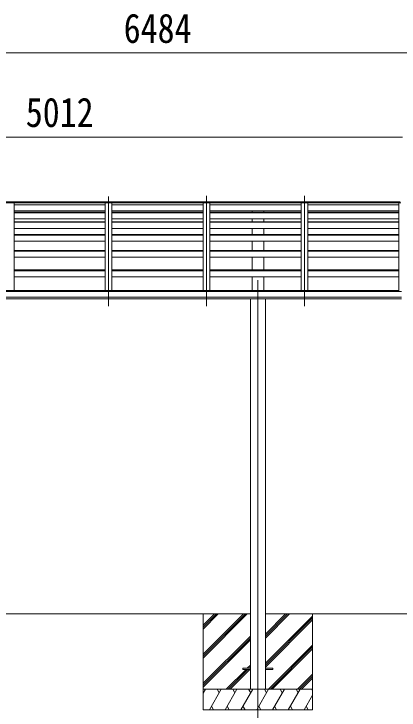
# Model space of a CAD drawing. Units: millimetres at full size. Extents: x -12578 to 12718, y -8779 to 8681.
# Drawn here: x 4270 to 7086, y -5637 to -552 of the extents above; entities that cross this region are included whole.
import ezdxf
from ezdxf.enums import TextEntityAlignment as Align

# ---------------------------------------------------------------- set-up
doc = ezdxf.new("R2010")
doc.units = ezdxf.units.MM
doc.header["$LTSCALE"] = 45
for name, color, linetype, lineweight in [('0-0_0', 4, 'Continuous', 9), ('0-1_本体', 4, 'Continuous', 9), ('0-2_部品', 7, 'Continuous', 9), ('0-8_PARTS2', 2, 'Continuous', 9), ('0-A_寸法', 6, 'Continuous', 9)]:
    doc.layers.add(name, color=color, linetype=linetype, lineweight=lineweight)
doc.styles.add('ＭＳ ゴシック', font='')
doc.styles.get('ＭＳ ゴシック').set_extended_font_data('MS Gothic')

msp = doc.modelspace()

# ---------------------------------------------------------------- linework, layer by layer
at = {"layer": '0-0_0'}
msp.add_line((7080.08, -2578.73), (7080.08, -2572.32), dxfattribs=at)
at = {"layer": '0-0_0', "color": 7}
for p, q in [((3209.08, -4935.23), (5999.08, -4935.23)), ((5654.08, -4935.23), (5654.08, -5635.23)), ((5654.08, -5229.41), (5948.26, -4935.23)), ((5654.08, -5243.55), (5962.4, -4935.23)), ((5654.08, -5257.69), (5976.55, -4935.23)), ((5654.08, -5045.56), (5764.41, -4935.23)), ((5654.08, -5031.42), (5750.27, -4935.23)), ((5654.08, -5017.28), (5736.13, -4935.23)), ((6109.08, -5111.06), (6284.91, -4935.23)), ((6109.08, -5096.92), (6270.77, -4935.23)), ((6109.08, -5082.78), (6256.63, -4935.23)), ((6109.08, -4935.23), (7771.09, -4935.23)), ((6109.08, -5294.91), (6454.08, -4949.91)), ((6109.08, -5309.05), (6454.08, -4964.05)), ((6109.08, -5323.19), (6454.08, -4978.2)), ((6454.08, -4935.23), (6454.08, -5635.23)), ((5654.08, -5441.54), (5999.08, -5096.54)), ((5654.08, -5455.68), (5999.08, -5110.69)), ((5654.08, -5469.83), (5999.08, -5124.83)), ((6130.89, -5485.23), (6454.08, -5162.04)), ((6145.03, -5485.23), (6454.08, -5176.19)), ((6159.18, -5485.23), (6454.08, -5190.33)), ((5976.18, -5331.58), (5999.08, -5308.68)), ((5990.32, -5331.58), (5999.08, -5322.82)), ((5822.52, -5485.23), (5967.18, -5340.58)), ((5836.67, -5485.23), (5981.32, -5340.58)), ((5850.81, -5485.23), (5995.46, -5340.58)), ((6343.02, -5485.23), (6454.08, -5374.17)), ((6357.17, -5485.23), (6454.08, -5388.32)), ((6371.31, -5486.08), (6454.08, -5403.3)), ((6454.08, -5485.23), (5654.08, -5485.23)), ((5654.08, -5512.74), (5669.96, -5485.23)), ((5698.83, -5635.23), (5785.43, -5485.23)), ((5770.43, -5511.21), (5755.43, -5485.23)), ((5814.3, -5635.23), (5900.9, -5485.23)), ((5885.9, -5511.22), (5870.9, -5485.23)), ((5929.77, -5635.23), (6016.37, -5485.23)), ((6001.37, -5511.21), (5986.37, -5485.23)), ((6045.24, -5635.23), (6131.84, -5485.23)), ((6116.84, -5511.21), (6101.84, -5485.23)), ((6160.71, -5635.23), (6247.31, -5485.23)), ((6232.31, -5511.21), (6217.31, -5485.23)), ((6276.18, -5635.23), (6362.78, -5485.23)), ((6332.78, -5485.23), (6347.78, -5511.21)), ((6448.25, -5485.23), (6454.08, -5495.33)), ((6391.65, -5635.23), (6454.08, -5527.1)), ((5654.08, -5635.23), (6454.08, -5635.23)), ((5713.83, -5609.25), (5728.83, -5635.23)), ((5829.3, -5609.25), (5844.3, -5635.23)), ((5944.77, -5609.25), (5959.77, -5635.23)), ((6060.24, -5609.25), (6075.24, -5635.23)), ((6175.71, -5609.25), (6190.71, -5635.23)), ((6291.18, -5609.25), (6306.18, -5635.23)), ((6406.65, -5609.25), (6421.65, -5635.23))]:
    msp.add_line(p, q, dxfattribs=at)
at = {"layer": '0-1_本体'}
for p, q in [((7098.08, -1931.62), (2110.09, -1931.62)), ((2113.59, -1924.42), (7094.58, -1924.42)), ((7094.58, -1926), (2113.59, -1926)), ((7098.08, -1932.53), (2110.09, -1932.53)), ((4271.08, -1932.53), (4271.08, -2572.32)), ((4937.08, -1947.73), (4271.08, -1947.73)), ((4937.08, -1932.53), (4937.08, -2572.32)), ((4987.08, -1932.53), (4987.08, -2572.32)), ((5653.08, -1947.73), (4987.08, -1947.73)), ((5653.08, -1932.53), (5653.08, -2572.32)), ((5703.08, -1932.53), (5703.08, -2572.32)), ((6369.08, -1947.73), (5703.08, -1947.73)), ((6369.08, -1932.53), (6369.08, -2572.32)), ((6419.08, -1932.53), (6419.08, -2572.32)), ((7085.08, -1947.73), (6419.08, -1947.73)), ((7085.08, -1932.53), (7085.08, -2578.73)), ((4937.08, -1991.26), (4271.08, -1991.26)), ((4937.08, -1992.33), (4271.08, -1992.33)), ((4937.08, -1993.64), (4271.08, -1993.64)), ((4271.08, -2002.47), (4937.08, -2002.47)), ((4937.08, -2005.05), (4271.08, -2005.05)), ((5653.08, -1991.26), (4987.08, -1991.26)), ((5653.08, -1992.33), (4987.08, -1992.33)), ((5653.08, -1993.64), (4987.08, -1993.64)), ((4987.08, -2002.47), (5653.08, -2002.47)), ((5653.08, -2005.05), (4987.08, -2005.05)), ((6369.08, -1991.26), (5703.08, -1991.26)), ((6369.08, -1992.33), (5703.08, -1992.33)), ((6369.08, -1993.64), (5703.08, -1993.64)), ((5703.08, -2002.47), (6369.08, -2002.47)), ((6369.08, -2005.05), (5703.08, -2005.05)), ((6011.58, -2002.47), (6011.58, -1993.64)), ((6096.58, -2002.47), (6096.58, -1993.64)), ((7085.08, -1991.26), (6419.08, -1991.26)), ((7085.08, -1992.33), (6419.08, -1992.33)), ((7085.08, -1993.64), (6419.08, -1993.64)), ((6419.08, -2002.47), (7085.08, -2002.47)), ((7085.08, -2005.05), (6419.08, -2005.05)), ((4937.08, -2049.79), (4271.08, -2049.79)), ((4271.08, -2070.38), (4937.08, -2070.38)), ((4271.08, -2073.95), (4937.08, -2073.95)), ((5653.08, -2049.79), (4987.08, -2049.79)), ((4987.08, -2070.38), (5653.08, -2070.38)), ((4987.08, -2073.95), (5653.08, -2073.95)), ((6369.08, -2049.79), (5703.08, -2049.79)), ((5703.08, -2070.38), (6369.08, -2070.38)), ((5703.08, -2073.95), (6369.08, -2073.95)), ((6011.58, -2070.38), (6011.58, -2049.79)), ((6096.58, -2070.38), (6096.58, -2049.79)), ((7085.08, -2049.79), (6419.08, -2049.79)), ((6419.08, -2070.38), (7085.08, -2070.38)), ((6419.08, -2073.95), (7085.08, -2073.95)), ((4271.08, -2118.49), (4937.08, -2118.49)), ((4987.08, -2118.49), (5653.08, -2118.49)), ((5703.08, -2118.49), (6369.08, -2118.49)), ((6011.58, -2162.94), (6011.58, -2118.49)), ((6096.58, -2162.94), (6096.58, -2118.49)), ((6419.08, -2118.49), (7085.08, -2118.49)), ((4271.08, -2162.94), (4937.08, -2162.94)), ((4937.08, -2167.6), (4271.08, -2167.6)), ((4987.08, -2162.94), (5653.08, -2162.94)), ((5653.08, -2167.6), (4987.08, -2167.6)), ((5703.08, -2162.94), (6369.08, -2162.94)), ((6369.08, -2167.6), (5703.08, -2167.6)), ((6419.08, -2162.94), (7085.08, -2162.94)), ((7085.08, -2167.6), (6419.08, -2167.6)), ((4271.08, -2211.87), (4937.08, -2211.87)), ((4987.08, -2211.87), (5653.08, -2211.87)), ((5703.08, -2211.87), (6369.08, -2211.87)), ((6011.58, -2280.14), (6011.58, -2211.87)), ((6096.58, -2280.14), (6096.58, -2211.87)), ((6419.08, -2211.87), (7085.08, -2211.87)), ((4271.08, -2280.14), (4937.08, -2280.14)), ((4271.08, -2285.87), (4937.08, -2285.87)), ((4987.08, -2280.14), (5653.08, -2280.14)), ((4987.08, -2285.87), (5653.08, -2285.87)), ((5703.08, -2280.14), (6369.08, -2280.14)), ((5703.08, -2285.87), (6369.08, -2285.87)), ((6419.08, -2280.14), (7085.08, -2280.14)), ((6419.08, -2285.87), (7085.08, -2285.87)), ((4271.08, -2329.81), (4937.08, -2329.81)), ((4987.08, -2329.81), (5653.08, -2329.81)), ((5703.08, -2329.81), (6369.08, -2329.81)), ((6011.58, -2421.54), (6011.58, -2329.81)), ((6096.58, -2421.54), (6096.58, -2329.81)), ((6419.08, -2329.81), (7085.08, -2329.81)), ((4271.08, -2421.54), (4937.08, -2421.54)), ((4271.08, -2428.34), (4937.08, -2428.34)), ((4987.08, -2421.54), (5653.08, -2421.54)), ((4987.08, -2428.34), (5653.08, -2428.34)), ((5703.08, -2421.54), (6369.08, -2421.54)), ((5703.08, -2428.34), (6369.08, -2428.34)), ((6419.08, -2421.54), (7085.08, -2421.54)), ((6419.08, -2428.34), (7085.08, -2428.34)), ((4271.08, -2471.89), (4937.08, -2471.89)), ((4987.08, -2471.89), (5653.08, -2471.89)), ((5703.08, -2471.89), (6369.08, -2471.89)), ((6011.58, -2572.32), (6011.58, -2471.89)), ((6096.58, -2572.32), (6096.58, -2471.89)), ((6419.08, -2471.89), (7085.08, -2471.89)), ((7103.58, -2578.73), (2104.58, -2578.73)), ((7080.08, -2572.32), (2128.08, -2572.32)), ((7080.08, -2578.73), (7080.08, -2572.4)), ((2104.58, -2620.33), (7103.58, -2620.33)), ((7103.58, -2632.17), (2104.58, -2632.1)), ((5999.08, -2632.16), (5999.08, -5485.23)), ((6109.08, -2632.16), (6109.08, -5485.23))]:
    msp.add_line(p, q, dxfattribs=at)
at = {"layer": '0-2_部品', "color": 4}
for p, q in [((5944.28, -5331.58), (5944.28, -5340.58)), ((5944.28, -5331.58), (5999.08, -5331.58)), ((6109.08, -5331.58), (6163.88, -5331.58)), ((6163.88, -5331.58), (6163.88, -5340.58)), ((5944.28, -5340.58), (5999.08, -5340.58)), ((6109.08, -5340.58), (6163.88, -5340.58))]:
    msp.add_line(p, q, dxfattribs=at)
at = {"layer": '0-8_PARTS2'}
for p, q in [((4962.08, -2686), (4962.08, -1886.03)), ((5678.08, -2686), (5678.08, -1881.75)), ((6394.08, -2686), (6394.08, -1881.75)), ((6054.08, -2497.2), (6054.08, -5708.76))]:
    msp.add_line(p, q, dxfattribs=at)
at = {"layer": '0-A_寸法'}
for p, q in [((2078.09, -837.45), (8562.08, -837.45)), ((2098.09, -1451.34), (7110.08, -1451.34))]:
    msp.add_line(p, q, dxfattribs=at)

# ---------------------------------------------------------------- texts
at = {"layer": '0-A_寸法', "color": 7, "style": 'ＭＳ ゴシック', "width": 0.85}
for s, p in [('6484', (5072.58, -828.45)), ('5012', (4356.59, -1442.34))]:
    msp.add_text(s, height=214.4, dxfattribs=at).set_placement(p, align=Align.BOTTOM_LEFT)

doc.saveas('drawing.dxf')
